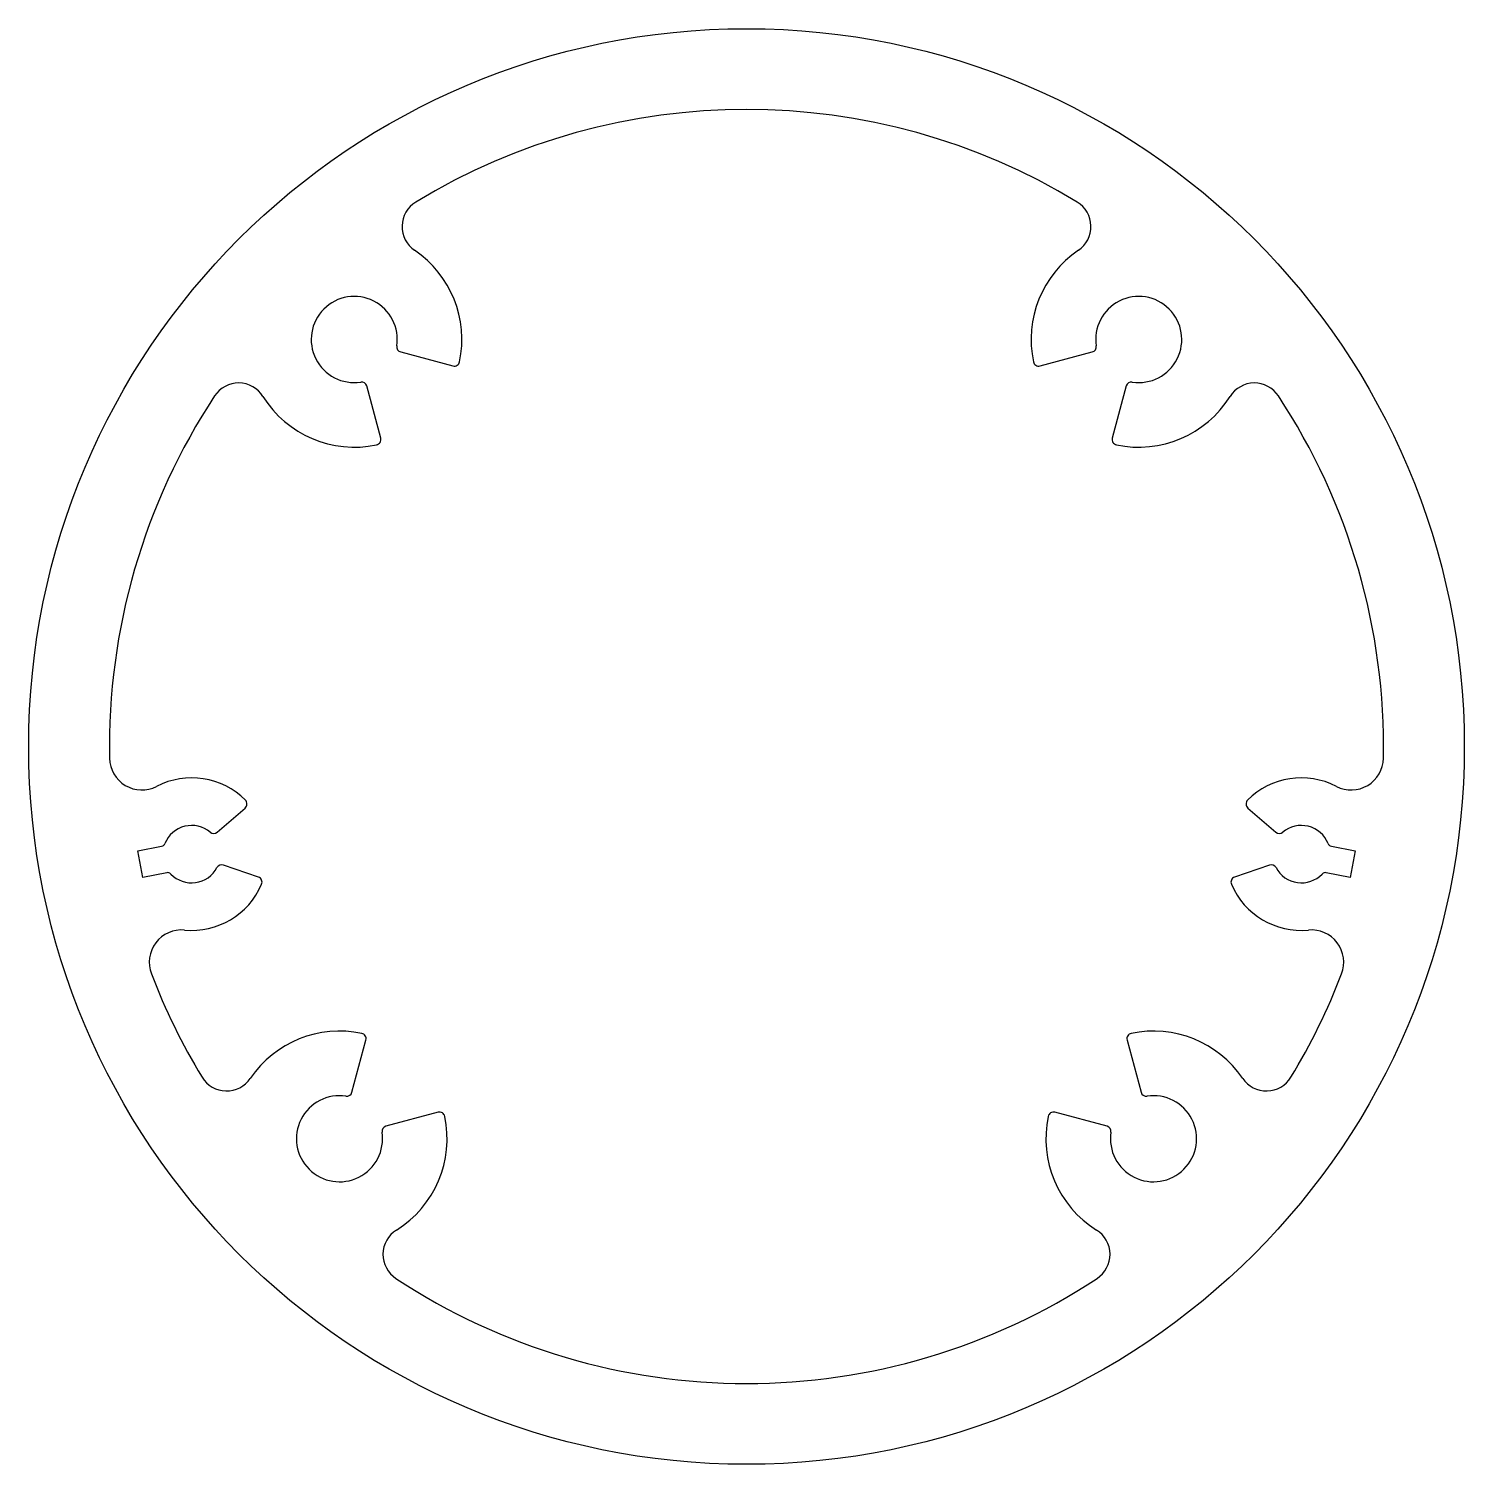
# Model space of a CAD drawing. Extents: x 1572.1 to 1652.1, y 2220.8 to 2300.8.
import ezdxf

# ---------------------------------------------------------------- set-up
doc = ezdxf.new("R2010")
doc.units = 0
doc.layers.get('0').update_dxf_attribs({"linetype": 'CONTINUOUS'})

msp = doc.modelspace()

# ---------------------------------------------------------------- linework, layer by layer
for p, q in [((1592.827, 2282.777), (1595.733, 2281.998)), ((1628.453, 2281.998), (1631.359, 2282.777)), ((1591.708, 2277.973), (1590.929, 2280.879)), ((1633.257, 2280.879), (1632.478, 2277.973)), ((1582.598, 2256.01), (1584.154, 2257.362)), ((1640.032, 2257.362), (1641.588, 2256.01)), ((1578.167, 2254.971), (1579.499, 2255.229)), ((1644.687, 2255.229), (1646.019, 2254.971)), ((1578.453, 2253.498), (1578.167, 2254.971)), ((1646.019, 2254.971), (1645.733, 2253.498)), ((1579.785, 2253.756), (1578.453, 2253.498)), ((1584.896, 2253.511), (1582.946, 2254.183)), ((1641.24, 2254.183), (1639.29, 2253.511)), ((1645.733, 2253.498), (1644.401, 2253.756)), ((1590.106, 2241.523), (1590.884, 2244.429)), ((1633.302, 2244.429), (1634.08, 2241.523)), ((1594.909, 2240.404), (1592.003, 2239.626)), ((1632.183, 2239.626), (1629.277, 2240.404))]:
    msp.add_line(p, q)
msp.add_circle((1612.093, 2260.789), 40)
for centre, radius, start, end in [((1612.093, 2260.789), 35.5, 58.72901, 121.27099), ((1594.496, 2289.764), 1.6, 121.27099, 235.8981), ((1629.69, 2289.764), 1.6, 304.1019, 58.72901), ((1590.235, 2283.471), 6, 348.01696, 55.8981), ((1633.951, 2283.471), 6, 124.1019, 191.98304), ((1590.235, 2283.471), 2.4, 351.37937, 278.62063), ((1633.951, 2283.471), 2.4, 261.37937, 188.62063), ((1592.904, 2283.066), 0.3, 171.37937, 255), ((1631.282, 2283.066), 0.3, 285, 8.62063), ((1595.811, 2282.288), 0.3, 255, 348.01696), ((1628.375, 2282.288), 0.3, 191.98304, 285), ((1583.789, 2279.446), 1.6, 31.98255, 146.60966), ((1590.64, 2280.802), 0.3, 15, 98.62063), ((1633.546, 2280.802), 0.3, 81.37937, 165), ((1640.398, 2279.446), 1.6, 33.39034, 148.01745), ((1612.093, 2260.789), 35.5, 146.60966, 181.05738), ((1590.235, 2283.471), 6, 211.98255, 281.98304), ((1633.951, 2283.471), 6, 258.01696, 328.01745), ((1612.093, 2260.789), 35.5, 358.94262, 33.39034), ((1591.418, 2277.895), 0.3, 281.98304, 15), ((1632.768, 2277.895), 0.3, 165, 258.01696), ((1578.399, 2260.167), 1.8, 181.05738, 297.25919), ((1645.787, 2260.167), 1.8, 242.74081, 358.94262), ((1581.17, 2254.789), 4.25, 45.1176, 117.25919), ((1643.016, 2254.789), 4.25, 62.74081, 134.8824), ((1583.957, 2257.588), 0.3, 310.98059, 45.1176), ((1640.229, 2257.588), 0.3, 134.8824, 229.01941), ((1581.17, 2254.789), 1.6, 49.60629, 158.26014), ((1582.401, 2256.236), 0.3, 229.60629, 310.98059), ((1641.785, 2256.236), 0.3, 229.01941, 310.39371), ((1643.016, 2254.789), 1.6, 21.73986, 130.39371), ((1579.451, 2255.474), 0.25, 280.98059, 338.26014), ((1644.735, 2255.474), 0.25, 201.73986, 259.01941), ((1579.832, 2253.511), 0.25, 43.70103, 100.98059), ((1581.17, 2254.789), 1.6, 223.70103, 332.08513), ((1582.849, 2253.9), 0.3, 70.98059, 152.08513), ((1641.337, 2253.9), 0.3, 27.91487, 109.01941), ((1643.016, 2254.789), 1.6, 207.91487, 316.29897), ((1644.354, 2253.511), 0.25, 79.01941, 136.29897), ((1581.17, 2254.789), 4.25, 264.70198, 336.71499), ((1584.798, 2253.228), 0.3, 336.71499, 70.98059), ((1639.388, 2253.228), 0.3, 109.01941, 203.28501), ((1643.016, 2254.789), 4.25, 203.28501, 275.29802), ((1580.611, 2248.765), 1.8, 84.70198, 200.90379), ((1643.575, 2248.765), 1.8, 339.09621, 95.29802), ((1612.093, 2260.789), 35.5, 200.90379, 211.27102), ((1612.093, 2260.789), 35.5, 328.72898, 339.09621), ((1589.411, 2238.931), 6, 78.01696, 145.89874), ((1590.595, 2244.507), 0.3, 345, 78.01696), ((1633.591, 2244.507), 0.3, 101.98304, 195), ((1634.775, 2238.931), 6, 34.10126, 101.98304), ((1583.118, 2243.192), 1.6, 211.27102, 325.89874), ((1641.068, 2243.192), 1.6, 214.10126, 328.72898), ((1589.411, 2238.931), 2.4, 81.37937, 8.62063), ((1589.816, 2241.601), 0.3, 261.37937, 345), ((1634.775, 2238.931), 2.4, 171.37937, 98.62063), ((1634.37, 2241.601), 0.3, 195, 278.62063), ((1589.411, 2238.931), 6, 301.98191, 11.98304), ((1594.987, 2240.115), 0.3, 11.98304, 105), ((1634.775, 2238.931), 6, 168.01696, 238.01809), ((1629.199, 2240.115), 0.3, 75, 168.01696), ((1592.081, 2239.336), 0.3, 105, 188.62063), ((1632.105, 2239.336), 0.3, 351.37937, 75), ((1593.436, 2232.485), 1.6, 121.98191, 236.60962), ((1630.75, 2232.485), 1.6, 303.39038, 58.01809), ((1612.093, 2260.789), 35.5, 236.60962, 303.39038)]:
    msp.add_arc(centre, radius, start, end)

doc.saveas('drawing.dxf')
